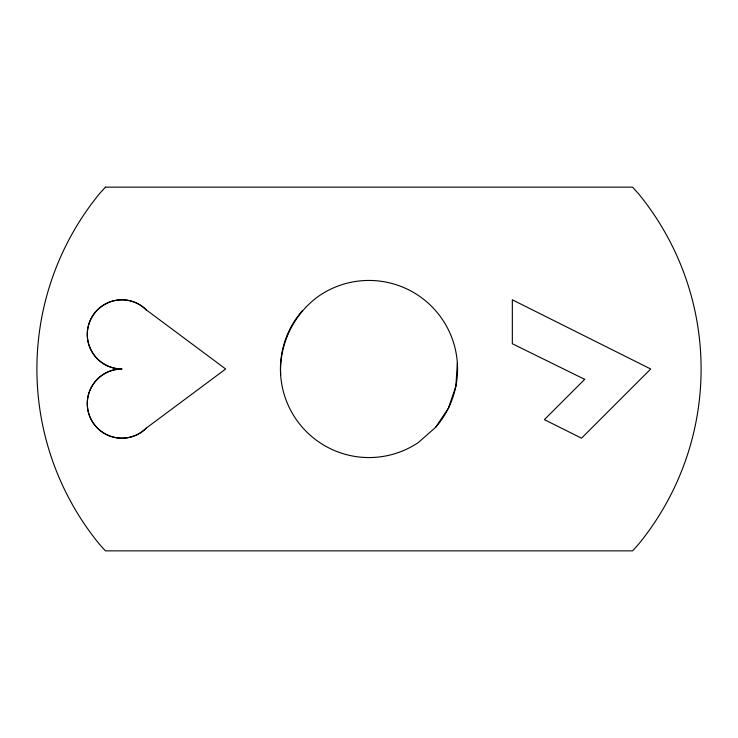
<?xml version="1.0" encoding="UTF-8"?>
<svg xmlns="http://www.w3.org/2000/svg" width="738" height="738" viewBox="0 0 738 738"><rect width="100%" height="100%" fill="white"/><g stroke="black" fill="none" stroke-linecap="round" stroke-linejoin="round"><path stroke-width="1.11" d="M280.634 374.812C279.112 343.659 294.158 313.143 319.785 295.375A88.56 88.56 0 0 1 435.595 427.376L418.215 442.625A88.56 88.56 0 0 1 302.405 310.624M457.366 363.188L455.863 386.26L448.436 408.151L435.595 427.376M146.336 428.058L225.662 369L146.336 309.942A34.594 34.594 0 0 0 89.916 321.168A34.594 34.594 0 0 0 121.881 369A34.594 34.594 0 0 0 89.916 416.832A34.594 34.594 0 0 0 146.336 428.058A34.594 34.594 0 0 1 89.916 416.832A34.594 34.594 0 0 1 121.881 369A34.594 34.594 0 0 1 89.916 321.168A34.594 34.594 0 0 1 146.336 309.942M105.414 187.148L99.722 193.43A276.75 276.75 0 0 0 99.722 544.57L105.414 550.852L632.586 550.852L638.278 544.57A276.75 276.75 0 0 0 638.278 193.43L632.586 187.148L105.414 187.148M584.699 379.35L544.395 419.627L581.526 438.188L650.713 369L512.338 299.812L512.338 343.742L584.699 379.35"/></g></svg>
